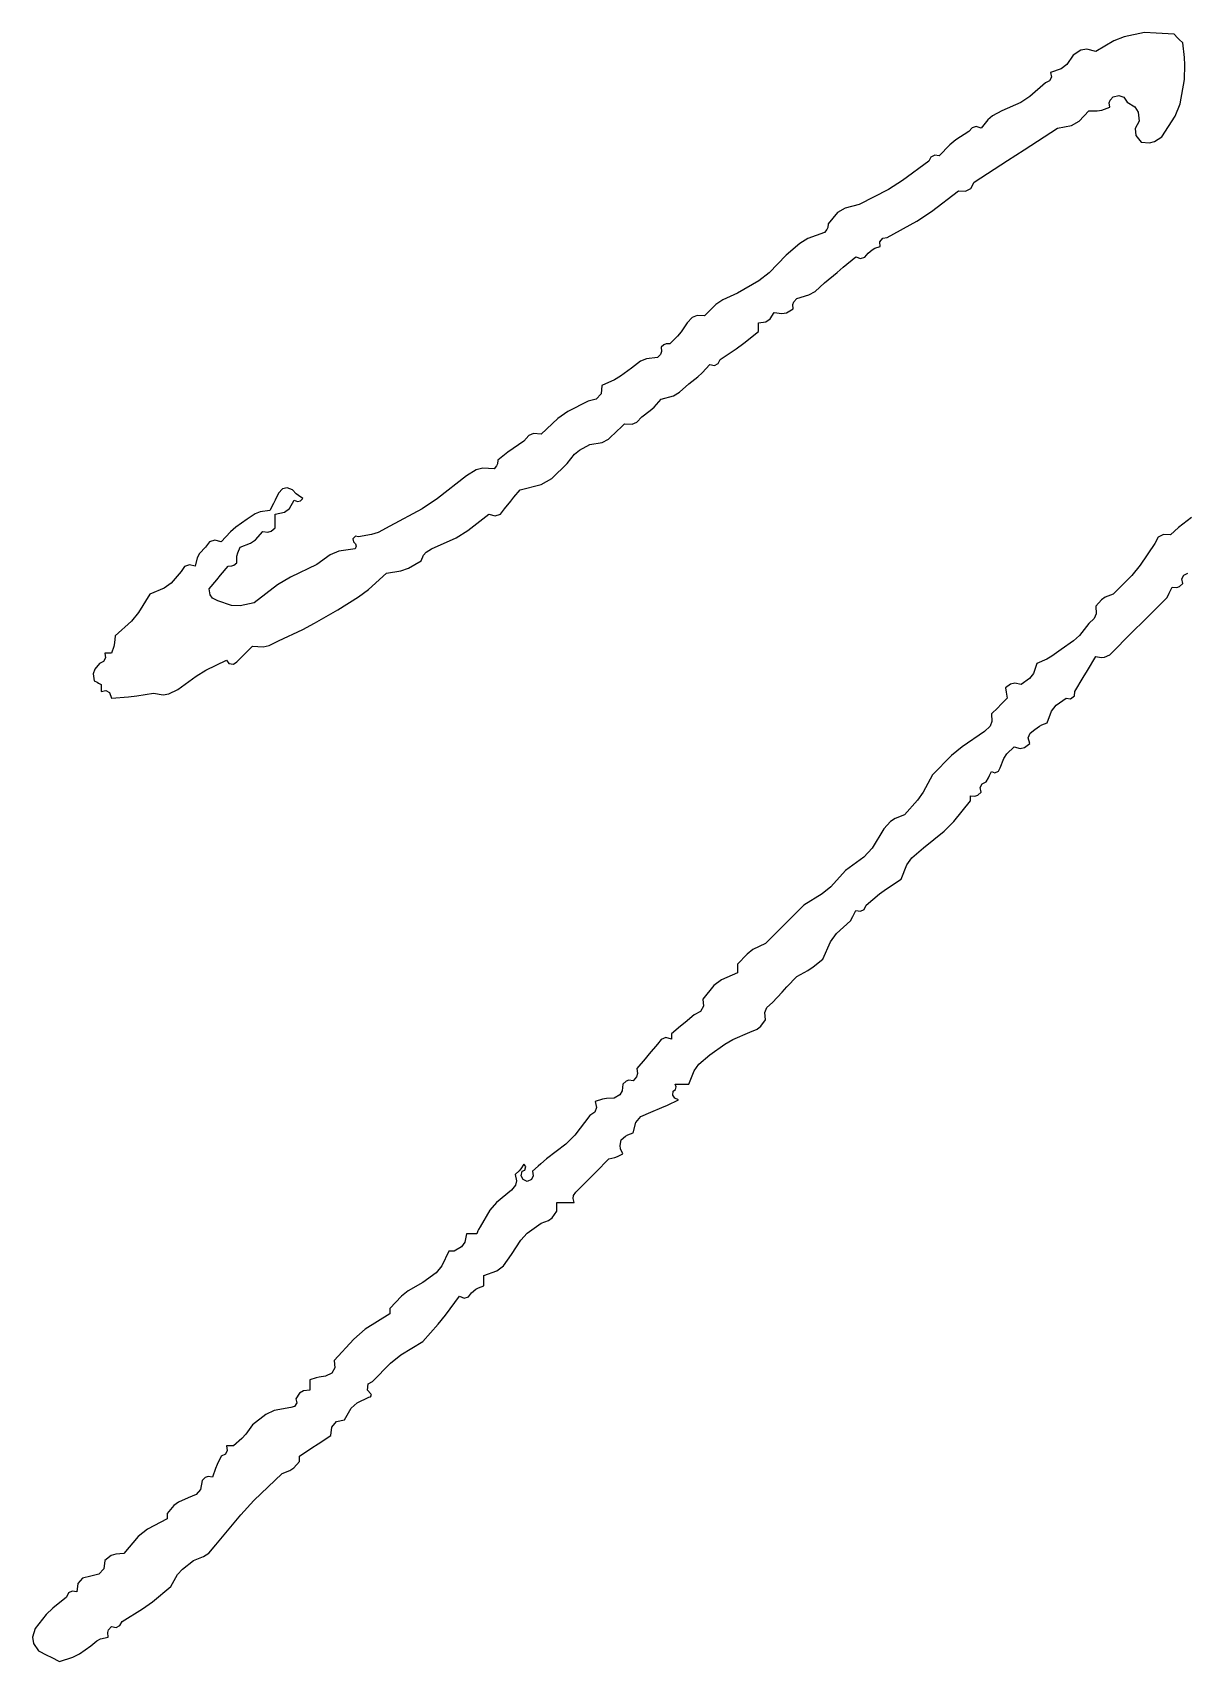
# Model space of a CAD drawing. Header units: inches. Extents: x 0 to 508000, y 0 to 738838.
# Drawn here: x 506571.5 to 506659.8, y 201060.9 to 201185.7 of the extents above; entities that cross this region are included whole.
import ezdxf

# ---------------------------------------------------------------- set-up
doc = ezdxf.new("R2010")
doc.units = ezdxf.units.IN
doc.header["$LTSCALE"] = 1000
doc.header["$MEASUREMENT"] = 0
doc.layers.get('0').update_dxf_attribs({"true_color": 0xffffff})
doc.layers.add('TK-TEXT', color=4, linetype='Continuous', true_color=0x00ffff)

# ---------------------------------------------------------------- blocks, each defined once
blk = doc.blocks.new('A$C4E5A0049')
at = {"lineweight": -3}
for p, q in [((4.3191, 11.7956), (4.2474, 11.7527)), ((4.3601, 11.8117), (4.3191, 11.7956)), ((4.4419, 11.8291), (4.3601, 11.8117)), ((4.4891, 11.8264), (4.4419, 11.8291)), ((4.5127, 11.825), (4.4891, 11.8264)), ((4.56, 11.8221), (4.5127, 11.825)), ((4.5739, 11.8082), (4.56, 11.8221)), ((4.5808, 11.8013), (4.5739, 11.8082)), ((4.5947, 11.7874), (4.5808, 11.8013)), ((4.6019, 11.7294), (4.5947, 11.7874)), ((4.1571, 11.7388), (4.1312, 11.7013)), ((4.1877, 11.7588), (4.1571, 11.7388)), ((4.2122, 11.7626), (4.1877, 11.7588)), ((4.2474, 11.7527), (4.2122, 11.7626)), ((4.6033, 11.6999), (4.6019, 11.7294)), ((4.07, 11.651), (4.0626, 11.6361)), ((4.1097, 11.6847), (4.0668, 11.6693)), ((4.0668, 11.6693), (4.07, 11.651)), ((4.1312, 11.7013), (4.1097, 11.6847)), ((4.6016, 11.6415), (4.6033, 11.6999)), ((4.046, 11.6276), (3.984, 11.5732)), ((4.0626, 11.6361), (4.046, 11.6276)), ((4.5838, 11.5446), (4.6016, 11.6415)), ((3.9477, 11.55), (3.8723, 11.5165)), ((3.984, 11.5732), (3.9477, 11.55)), ((4.271, 11.5195), (4.303, 11.5304)), ((4.301, 11.5479), (4.3048, 11.5593)), ((4.303, 11.5304), (4.301, 11.5479)), ((4.3048, 11.5593), (4.3168, 11.5721)), ((4.3168, 11.5721), (4.3399, 11.5779)), ((4.3399, 11.5779), (4.3589, 11.5707)), ((4.3589, 11.5707), (4.3724, 11.5512)), ((4.3724, 11.5512), (4.4031, 11.532)), ((4.4031, 11.532), (4.4166, 11.5108)), ((4.5644, 11.4954), (4.5838, 11.5446)), ((3.8163, 11.4808), (3.789, 11.4471)), ((3.8342, 11.4957), (3.8163, 11.4808)), ((3.8723, 11.5165), (3.8342, 11.4957)), ((4.0946, 11.4471), (4.1507, 11.458)), ((4.1507, 11.458), (4.1807, 11.4746)), ((4.1807, 11.4746), (4.2196, 11.5165)), ((4.2196, 11.5165), (4.2534, 11.5165)), ((4.2534, 11.5165), (4.271, 11.5195)), ((4.421, 11.4748), (4.4048, 11.4456)), ((4.4166, 11.5108), (4.421, 11.4748)), ((4.5113, 11.4123), (4.5644, 11.4954)), ((3.6884, 11.4009), (3.6639, 11.3807)), ((3.7403, 11.4332), (3.6884, 11.4009)), ((3.753, 11.4489), (3.7403, 11.4332)), ((3.7699, 11.4537), (3.753, 11.4489)), ((3.789, 11.4471), (3.7699, 11.4537)), ((3.9611, 11.361), (4.0946, 11.4471)), ((4.4048, 11.4456), (4.4071, 11.4177)), ((4.4071, 11.4177), (4.428, 11.3915)), ((4.428, 11.3915), (4.4622, 11.3887)), ((4.4622, 11.3887), (4.4824, 11.3937)), ((4.4824, 11.3937), (4.5113, 11.4123)), ((3.589, 11.3317), (3.5806, 11.3151)), ((3.6039, 11.3391), (3.589, 11.3317)), ((3.6222, 11.3359), (3.6039, 11.3391)), ((3.6639, 11.3807), (3.6222, 11.3359)), ((3.8944, 11.318), (3.9611, 11.361)), ((3.5806, 11.3151), (3.4748, 11.2376)), ((3.7612, 11.2317), (3.8944, 11.318)), ((3.4187, 11.2025), (3.3027, 11.1414)), ((3.4748, 11.2376), (3.4187, 11.2025)), ((3.5907, 11.1136), (3.6987, 11.197)), ((3.6987, 11.197), (3.7272, 11.1947)), ((3.7272, 11.1947), (3.7481, 11.2063)), ((3.7481, 11.2063), (3.7612, 11.2317)), ((3.3027, 11.1414), (3.2457, 11.1279)), ((3.1777, 11.065), (3.1767, 11.0501)), ((3.2157, 11.1096), (3.1777, 11.065)), ((3.2457, 11.1279), (3.2157, 11.1096)), ((3.4139, 11.0095), (3.5331, 11.0756)), ((3.5331, 11.0756), (3.5907, 11.1136)), ((3.0973, 11.0056), (3.0648, 10.9864)), ((3.1638, 11.0303), (3.0973, 11.0056)), ((3.1734, 11.0418), (3.1638, 11.0303)), ((3.1767, 11.0501), (3.1734, 11.0418)), ((3.384, 10.9924), (3.3962, 11.0076)), ((3.3962, 11.0076), (3.4139, 11.0095)), ((3.011, 10.94), (2.9421, 10.869)), ((3.0648, 10.9864), (3.011, 10.94)), ((3.3248, 10.9312), (3.3375, 10.9469)), ((3.3375, 10.9469), (3.3546, 10.9614)), ((3.3546, 10.9614), (3.3649, 10.9673)), ((3.3649, 10.9673), (3.3861, 10.9747)), ((3.3861, 10.9747), (3.384, 10.9924)), ((3.1638, 10.8289), (3.2136, 10.8708)), ((3.2136, 10.8708), (3.2386, 10.8917)), ((3.2386, 10.8917), (3.2888, 10.933)), ((3.2888, 10.933), (3.3079, 10.9264)), ((3.3079, 10.9264), (3.3248, 10.9312)), ((2.9018, 10.8374), (2.8165, 10.7872)), ((2.9421, 10.869), (2.9018, 10.8374)), ((3.126, 10.7946), (3.1638, 10.8289)), ((2.7299, 10.7419), (2.6845, 10.6969)), ((2.7581, 10.7612), (2.7299, 10.7419)), ((2.8165, 10.7872), (2.7581, 10.7612)), ((3.0368, 10.7421), (3.0406, 10.7536)), ((3.0388, 10.7247), (3.0368, 10.7421)), ((3.0406, 10.7536), (3.0527, 10.7663)), ((3.0527, 10.7663), (3.1016, 10.7808)), ((3.1016, 10.7808), (3.126, 10.7946)), ((2.6355, 10.691), (2.6151, 10.6691)), ((2.6547, 10.6987), (2.6355, 10.691)), ((2.6845, 10.6969), (2.6547, 10.6987)), ((2.9296, 10.6731), (2.9472, 10.6848)), ((2.9472, 10.6848), (2.9624, 10.7108)), ((2.9624, 10.7108), (2.9931, 10.7063)), ((2.9931, 10.7063), (3.0116, 10.7097)), ((3.0116, 10.7097), (3.0388, 10.7247)), ((2.5767, 10.6161), (2.5456, 10.5857)), ((2.5909, 10.6331), (2.5767, 10.6161)), ((2.6151, 10.6691), (2.5909, 10.6331)), ((2.8408, 10.5873), (2.8999, 10.6344)), ((2.8999, 10.6691), (2.9296, 10.6731)), ((2.8999, 10.6552), (2.8999, 10.6691)), ((2.8999, 10.6483), (2.8999, 10.6552)), ((2.8999, 10.6344), (2.8999, 10.6483)), ((2.5129, 10.5544), (2.5091, 10.543)), ((2.5224, 10.5815), (2.5109, 10.5719)), ((2.5109, 10.5719), (2.5129, 10.5544)), ((2.5307, 10.5848), (2.5224, 10.5815)), ((2.5456, 10.5857), (2.5307, 10.5848)), ((2.747, 10.5232), (2.8101, 10.5649)), ((2.8101, 10.5649), (2.8408, 10.5873)), ((2.3928, 10.4885), (2.3487, 10.4559)), ((2.4285, 10.5157), (2.3928, 10.4885)), ((2.4524, 10.5252), (2.4285, 10.5157)), ((2.497, 10.5302), (2.4524, 10.5252)), ((2.5091, 10.543), (2.497, 10.5302)), ((2.6744, 10.4694), (2.7054, 10.5024)), ((2.7054, 10.5024), (2.7237, 10.4992)), ((2.7237, 10.4992), (2.7386, 10.5066)), ((2.7386, 10.5066), (2.747, 10.5232)), ((2.2747, 10.419), (2.271, 10.3858)), ((2.3246, 10.4417), (2.2747, 10.419)), ((2.3487, 10.4559), (2.3246, 10.4417)), ((2.5842, 10.3917), (2.622, 10.426)), ((2.622, 10.426), (2.6575, 10.454)), ((2.6575, 10.454), (2.6744, 10.4694)), ((2.2191, 10.3565), (2.1377, 10.3142)), ((2.2517, 10.3641), (2.2191, 10.3565)), ((2.271, 10.3858), (2.2517, 10.3641)), ((2.4833, 10.3327), (2.5109, 10.3635)), ((2.5109, 10.3635), (2.5598, 10.378)), ((2.5598, 10.378), (2.5842, 10.3917)), ((2.0989, 10.2869), (2.0316, 10.2246)), ((2.1377, 10.3142), (2.0989, 10.2869)), ((2.4141, 10.2721), (2.4345, 10.294)), ((2.4345, 10.294), (2.4677, 10.3185)), ((2.4677, 10.3185), (2.4833, 10.3327)), ((1.9825, 10.2187), (1.9621, 10.1968)), ((2.0017, 10.2264), (1.9825, 10.2187)), ((2.0316, 10.2246), (2.0017, 10.2264)), ((2.301, 10.2044), (2.3372, 10.2384)), ((2.3372, 10.2384), (2.3483, 10.2496)), ((2.3483, 10.2496), (2.3539, 10.2551)), ((2.3539, 10.2551), (2.365, 10.2662)), ((2.365, 10.2662), (2.3949, 10.2644)), ((2.3949, 10.2644), (2.4141, 10.2721)), ((1.9195, 10.1675), (1.8986, 10.1522)), ((1.9621, 10.1968), (1.9195, 10.1675)), ((2.1648, 10.1439), (2.1844, 10.1605)), ((2.1844, 10.1605), (2.2261, 10.1829)), ((2.2261, 10.1829), (2.275, 10.1915)), ((2.275, 10.1915), (2.301, 10.2044)), ((1.7984, 10.089), (1.7717, 10.0823)), ((1.8441, 10.0856), (1.7984, 10.089)), ((1.8537, 10.0971), (1.8441, 10.0856)), ((1.857, 10.1054), (1.8537, 10.0971)), ((1.858, 10.1204), (1.857, 10.1054)), ((1.8986, 10.1522), (1.858, 10.1204)), ((2.0738, 10.0471), (2.1358, 10.1065)), ((2.1358, 10.1065), (2.1648, 10.1439)), ((1.7329, 10.0578), (1.6182, 9.9669)), ((1.7717, 10.0823), (1.7329, 10.0578)), ((1.9483, 10.0023), (2.0314, 10.0236)), ((2.0314, 10.0236), (2.0738, 10.0471)), ((0.9689, 9.9606), (0.9619, 9.9467)), ((0.9828, 9.9884), (0.9689, 9.9606)), ((0.9979, 10.0056), (0.9828, 9.9884)), ((1.0169, 10.0104), (0.9979, 10.0056)), ((1.0383, 10.0023), (1.0169, 10.0104)), ((1.0267, 9.9277), (1.0453, 9.9606)), ((1.0532, 9.9865), (1.0383, 10.0023)), ((1.0453, 9.9606), (1.0583, 9.9552)), ((1.0618, 9.9793), (1.0532, 9.9865)), ((1.08, 9.9675), (1.0618, 9.9793)), ((1.07, 9.9575), (1.08, 9.9675)), ((1.6182, 9.9669), (1.5561, 9.926)), ((1.9104, 9.9567), (1.9229, 9.972)), ((1.9229, 9.972), (1.9483, 10.0023)), ((0.8896, 9.9062), (0.8577, 9.8842)), ((0.9096, 9.9139), (0.8896, 9.9062)), ((0.948, 9.9189), (0.9096, 9.9139)), ((0.9619, 9.9467), (0.948, 9.9189)), ((0.9689, 9.905), (1.0059, 9.9125)), ((0.9689, 9.8828), (0.9689, 9.905)), ((1.0059, 9.9125), (1.0267, 9.9277)), ((1.0583, 9.9552), (1.07, 9.9575)), ((1.5561, 9.926), (1.4273, 9.8564)), ((1.7388, 9.8389), (1.8232, 9.905)), ((1.8232, 9.905), (1.8486, 9.8978)), ((1.8486, 9.8978), (1.8698, 9.9049)), ((1.8698, 9.9049), (1.8857, 9.9259)), ((1.8857, 9.9259), (1.9104, 9.9567)), ((0.7912, 9.8342), (0.7535, 9.7939)), ((0.8125, 9.8527), (0.7912, 9.8342)), ((0.8577, 9.8842), (0.8125, 9.8527)), ((0.8911, 9.8027), (0.9202, 9.8356)), ((0.9202, 9.8356), (0.9402, 9.8323)), ((0.9402, 9.8323), (0.9536, 9.8362)), ((0.9536, 9.8362), (0.9689, 9.8495)), ((0.9689, 9.8717), (0.9689, 9.8828)), ((0.9689, 9.8495), (0.9689, 9.8717)), ((1.3807, 9.8317), (1.3544, 9.8229)), ((1.4273, 9.8564), (1.3807, 9.8317)), ((1.6917, 9.8103), (1.7388, 9.8389)), ((4.5781, 9.851), (4.5461, 9.8217)), ((4.5948, 9.8649), (4.5781, 9.851)), ((4.6294, 9.8911), (4.5948, 9.8649)), ((0.691, 9.7731), (0.6668, 9.7481)), ((0.707, 9.7941), (0.691, 9.7731)), ((0.7282, 9.8011), (0.707, 9.7941)), ((0.7535, 9.7939), (0.7282, 9.8011)), ((0.8193, 9.7498), (0.8299, 9.7731)), ((0.8299, 9.7731), (0.871, 9.7888)), ((0.871, 9.7888), (0.8911, 9.8027)), ((1.2884, 9.7661), (1.2231, 9.7563)), ((1.2906, 9.8165), (1.2797, 9.8056)), ((1.2797, 9.8056), (1.2814, 9.7939)), ((1.2814, 9.7939), (1.2903, 9.7866)), ((1.2927, 9.7767), (1.2884, 9.7661)), ((1.2903, 9.7866), (1.2927, 9.7767)), ((1.3023, 9.8147), (1.2906, 9.8165)), ((1.3544, 9.8229), (1.3023, 9.8147)), ((1.5721, 9.7528), (1.594, 9.7661)), ((1.594, 9.7661), (1.6917, 9.8103)), ((4.4836, 9.787), (4.4246, 9.7006)), ((4.4966, 9.8124), (4.4836, 9.787)), ((4.5176, 9.824), (4.4966, 9.8124)), ((4.5461, 9.8217), (4.5176, 9.824)), ((0.6263, 9.7025), (0.6073, 9.6953)), ((0.6493, 9.6967), (0.6263, 9.7025)), ((0.6573, 9.7306), (0.6493, 9.6967)), ((0.6668, 9.7481), (0.6573, 9.7306)), ((0.7813, 9.6967), (0.7963, 9.6976)), ((0.7963, 9.6976), (0.8046, 9.7009)), ((0.8046, 9.7009), (0.8161, 9.7105)), ((0.8161, 9.7105), (0.8163, 9.7362)), ((0.8163, 9.7362), (0.8193, 9.7498)), ((1.1356, 9.7036), (1.0297, 9.6533)), ((1.189, 9.7424), (1.1356, 9.7036)), ((1.2231, 9.7563), (1.189, 9.7424)), ((1.5011, 9.6885), (1.5523, 9.7175)), ((1.5523, 9.7175), (1.5621, 9.7412)), ((1.5621, 9.7412), (1.5721, 9.7528)), ((4.4246, 9.7006), (4.3907, 9.6596)), ((0.5938, 9.6758), (0.5539, 9.6287)), ((0.6073, 9.6953), (0.5938, 9.6758)), ((0.7049, 9.6064), (0.7357, 9.6423)), ((0.7357, 9.6423), (0.751, 9.6603)), ((0.751, 9.6603), (0.7813, 9.6967)), ((1.0297, 9.6533), (0.9786, 9.622)), ((1.3413, 9.6037), (1.4134, 9.6689)), ((1.4134, 9.6689), (1.4715, 9.6782)), ((1.4715, 9.6782), (1.5011, 9.6885)), ((4.3907, 9.6596), (4.3168, 9.5855)), ((4.5915, 9.6456), (4.5989, 9.6604)), ((4.5947, 9.6272), (4.5915, 9.6456)), ((4.5989, 9.6604), (4.6155, 9.6689)), ((0.4687, 9.5855), (0.4237, 9.5113)), ((0.526, 9.6086), (0.4687, 9.5855)), ((0.5539, 9.6287), (0.526, 9.6086)), ((0.7093, 9.5829), (0.7049, 9.6064)), ((0.7188, 9.5695), (0.7093, 9.5829)), ((0.7396, 9.5577), (0.7188, 9.5695)), ((0.9786, 9.622), (0.8855, 9.5508)), ((1.2189, 9.523), (1.3017, 9.574)), ((1.3017, 9.574), (1.3413, 9.6037)), ((4.2852, 9.5732), (4.2697, 9.5624)), ((4.3168, 9.5855), (4.2852, 9.5732)), ((4.4405, 9.4799), (4.5322, 9.5716)), ((4.5322, 9.5716), (4.5403, 9.5884)), ((4.5403, 9.5884), (4.5445, 9.5967)), ((4.5445, 9.5967), (4.553, 9.6133)), ((4.553, 9.6133), (4.5705, 9.6113)), ((4.5705, 9.6113), (4.5819, 9.6151)), ((4.5819, 9.6151), (4.5947, 9.6272)), ((0.4237, 9.5113), (0.3947, 9.4765)), ((0.7951, 9.5394), (0.7396, 9.5577)), ((0.8286, 9.5378), (0.7951, 9.5394)), ((0.8855, 9.5508), (0.8286, 9.5378)), ((1.1268, 9.4687), (1.2189, 9.523)), ((4.2492, 9.507), (4.2415, 9.4878)), ((4.2697, 9.5624), (4.2474, 9.5369)), ((4.2474, 9.5369), (4.2492, 9.507)), ((0.3947, 9.4765), (0.3298, 9.4188)), ((0.9828, 9.398), (1.0794, 9.4436)), ((1.0794, 9.4436), (1.1268, 9.4687)), ((4.2196, 9.4674), (4.1818, 9.4197)), ((4.2415, 9.4878), (4.2196, 9.4674)), ((4.3946, 9.4341), (4.4405, 9.4799)), ((0.3247, 9.3763), (0.3159, 9.3494)), ((0.3276, 9.3906), (0.3247, 9.3763)), ((0.3298, 9.4188), (0.3276, 9.3906)), ((0.8536, 9.3521), (0.8786, 9.3771)), ((0.8786, 9.3771), (0.921, 9.3746)), ((0.921, 9.3746), (0.9446, 9.3793)), ((0.9446, 9.3793), (0.9828, 9.398)), ((4.1586, 9.3979), (4.1085, 9.3632)), ((4.1818, 9.4197), (4.1586, 9.3979)), ((4.303, 9.3424), (4.3946, 9.4341)), ((0.2673, 9.3077), (0.2482, 9.2859)), ((0.2839, 9.3161), (0.2673, 9.3077)), ((0.2913, 9.331), (0.2839, 9.3161)), ((0.2993, 9.3494), (0.2882, 9.3494)), ((0.2882, 9.3494), (0.2913, 9.331)), ((0.3048, 9.3494), (0.2993, 9.3494)), ((0.3159, 9.3494), (0.3048, 9.3494)), ((0.6926, 9.2816), (0.7744, 9.3216)), ((0.7744, 9.3216), (0.784, 9.3077)), ((0.784, 9.3077), (0.8024, 9.3047)), ((0.8024, 9.3047), (0.8161, 9.3146)), ((0.8161, 9.3146), (0.8411, 9.3396)), ((0.8411, 9.3396), (0.8536, 9.3521)), ((4.0112, 9.3077), (3.998, 9.2682)), ((4.0522, 9.3257), (4.0112, 9.3077)), ((4.0721, 9.3371), (4.0522, 9.3257)), ((4.1085, 9.3632), (4.0721, 9.3371)), ((4.2142, 9.2798), (4.2474, 9.3355)), ((4.2474, 9.3355), (4.2694, 9.3314)), ((4.2694, 9.3314), (4.2826, 9.333)), ((4.2826, 9.333), (4.303, 9.3424)), ((0.2482, 9.2859), (0.2425, 9.267)), ((0.2425, 9.267), (0.2465, 9.2382)), ((0.5799, 9.2035), (0.6531, 9.2576)), ((0.6531, 9.2576), (0.6926, 9.2816)), ((3.9829, 9.2481), (3.9487, 9.2243)), ((3.998, 9.2682), (3.9829, 9.2481)), ((4.164, 9.1965), (4.1976, 9.252)), ((4.1976, 9.252), (4.2142, 9.2798)), ((0.2465, 9.2382), (0.2576, 9.2327)), ((0.2576, 9.2327), (0.2631, 9.2299)), ((0.2631, 9.2299), (0.2743, 9.2243)), ((0.2743, 9.2243), (0.2743, 9.2132)), ((0.2743, 9.2132), (0.2743, 9.2077)), ((0.2743, 9.2077), (0.2743, 9.1965)), ((0.2743, 9.1965), (0.2926, 9.1997)), ((0.2926, 9.1997), (0.3075, 9.1923)), ((0.3075, 9.1923), (0.3159, 9.1688)), ((0.3829, 9.1741), (0.4164, 9.1782)), ((0.4164, 9.1782), (0.4826, 9.1896)), ((0.4826, 9.1896), (0.5214, 9.1828)), ((0.5214, 9.1828), (0.5446, 9.1862)), ((0.5446, 9.1862), (0.5799, 9.2035)), ((3.9065, 9.226), (3.8862, 9.2104)), ((3.8862, 9.2104), (3.8897, 9.1939)), ((3.8897, 9.1939), (3.8911, 9.1855)), ((3.8911, 9.1855), (3.8931, 9.1688)), ((3.9237, 9.2298), (3.9065, 9.226)), ((3.9487, 9.2243), (3.9237, 9.2298)), ((4.147, 9.1669), (4.1619, 9.1789)), ((4.1619, 9.1789), (4.164, 9.1965)), ((0.3159, 9.1688), (0.3829, 9.1741)), ((3.8556, 9.1312), (3.8306, 9.1062)), ((3.8681, 9.1437), (3.8556, 9.1312)), ((3.8931, 9.1688), (3.8681, 9.1437)), ((4.0529, 9.0715), (4.0704, 9.1178)), ((4.0704, 9.1178), (4.0885, 9.1408)), ((4.0885, 9.1408), (4.1293, 9.1688)), ((4.1293, 9.1688), (4.147, 9.1669)), ((3.8248, 9.0572), (3.8028, 9.0368)), ((3.8324, 9.0764), (3.8248, 9.0572)), ((3.8306, 9.1062), (3.8324, 9.0764)), ((4.0043, 9.0437), (4.0223, 9.0571)), ((4.0223, 9.0571), (4.0323, 9.0628)), ((4.0323, 9.0628), (4.0529, 9.0715)), ((3.8028, 9.0368), (3.7135, 8.9753)), ((3.9631, 8.9726), (3.9834, 8.9882)), ((3.9776, 9.0112), (3.9848, 9.0302)), ((3.9834, 8.9882), (3.9776, 9.0112)), ((3.9848, 9.0302), (4.0043, 9.0437)), ((3.6711, 8.9399), (3.5945, 8.8631)), ((3.7135, 8.9753), (3.6711, 8.9399)), ((3.8654, 8.8909), (3.8795, 8.9284)), ((3.8795, 8.9284), (3.8918, 8.9468)), ((3.8918, 8.9468), (3.9209, 8.9743)), ((3.9209, 8.9743), (3.9459, 8.9688)), ((3.9459, 8.9688), (3.9631, 8.9726)), ((3.5945, 8.8631), (3.558, 8.7943)), ((3.8098, 8.8353), (3.8191, 8.8515)), ((3.8191, 8.8515), (3.8233, 8.8599)), ((3.8233, 8.8599), (3.8306, 8.877)), ((3.8306, 8.877), (3.8446, 8.8716)), ((3.8446, 8.8716), (3.859, 8.8774)), ((3.859, 8.8774), (3.8654, 8.8909)), ((3.558, 8.7943), (3.5351, 8.7615)), ((3.7762, 8.7816), (3.789, 8.7937)), ((3.7858, 8.812), (3.7932, 8.8269)), ((3.789, 8.7937), (3.7858, 8.812)), ((3.7932, 8.8269), (3.8098, 8.8353)), ((3.5351, 8.7615), (3.4833, 8.7034)), ((3.6804, 8.6766), (3.7473, 8.7589)), ((3.7473, 8.7714), (3.7473, 8.7798)), ((3.7473, 8.7798), (3.7647, 8.7778)), ((3.7473, 8.7673), (3.7473, 8.7714)), ((3.7473, 8.7589), (3.7473, 8.7673)), ((3.7647, 8.7778), (3.7762, 8.7816)), ((3.4275, 8.677), (3.4, 8.6478)), ((3.4458, 8.6892), (3.4275, 8.677)), ((3.4833, 8.7034), (3.4458, 8.6892)), ((3.6421, 8.6383), (3.6804, 8.6766)), ((3.4, 8.6478), (3.3542, 8.5698)), ((3.5597, 8.5714), (3.6421, 8.6383)), ((3.3209, 8.5335), (3.2472, 8.4811)), ((3.3542, 8.5698), (3.3209, 8.5335)), ((3.4919, 8.5038), (3.5122, 8.532)), ((3.5122, 8.532), (3.5597, 8.5714)), ((3.2472, 8.4811), (3.1895, 8.4162)), ((3.4694, 8.4464), (3.4919, 8.5038)), ((3.1895, 8.4162), (3.1547, 8.3872)), ((3.3836, 8.387), (3.4116, 8.408)), ((3.4116, 8.408), (3.4694, 8.4464)), ((3.0805, 8.3422), (3.0193, 8.2811)), ((3.1547, 8.3872), (3.0805, 8.3422)), ((3.322, 8.3256), (3.3305, 8.3422)), ((3.3305, 8.3422), (3.3836, 8.387)), ((3.0193, 8.2811), (2.9888, 8.2505)), ((3.2118, 8.2291), (3.268, 8.2797)), ((3.268, 8.2797), (3.2762, 8.2964)), ((3.2762, 8.2964), (3.2803, 8.3048)), ((3.2803, 8.3048), (3.2888, 8.3213)), ((3.2888, 8.3213), (3.3072, 8.3182)), ((3.3072, 8.3182), (3.322, 8.3256)), ((2.9888, 8.2505), (2.9276, 8.1894)), ((3.1877, 8.1959), (3.2118, 8.2291)), ((2.8543, 8.1468), (2.8165, 8.106)), ((2.8779, 8.1645), (2.8543, 8.1468)), ((2.9276, 8.1894), (2.8779, 8.1645)), ((3.1569, 8.1269), (3.1877, 8.1959)), ((2.8165, 8.0713), (2.7526, 8.0441)), ((2.8165, 8.106), (2.8165, 8.0921)), ((2.8165, 8.0921), (2.8165, 8.0852)), ((2.8165, 8.0852), (2.8165, 8.0713)), ((3.0527, 8.0574), (3.0967, 8.0812)), ((3.0967, 8.0812), (3.1179, 8.0954)), ((3.1179, 8.0954), (3.1569, 8.1269)), ((2.7216, 8.0209), (2.6776, 7.9671)), ((2.7526, 8.0441), (2.7216, 8.0209)), ((2.9941, 7.9951), (3.0135, 8.016)), ((3.0135, 8.016), (3.0527, 8.0574)), ((2.6776, 7.9671), (2.6799, 7.9386)), ((2.9335, 7.9328), (2.9554, 7.9532)), ((2.9554, 7.9532), (2.9941, 7.9951)), ((2.6429, 7.9046), (2.6069, 7.8738)), ((2.6683, 7.9177), (2.6429, 7.9046)), ((2.6799, 7.9386), (2.6683, 7.9177)), ((2.9088, 7.8583), (2.9276, 7.8837)), ((2.9258, 7.9136), (2.9335, 7.9328)), ((2.9276, 7.8837), (2.9258, 7.9136)), ((2.5295, 7.8131), (2.5105, 7.806)), ((2.5526, 7.8073), (2.5295, 7.8131)), ((2.5889, 7.8585), (2.5526, 7.8282)), ((2.5526, 7.8282), (2.5526, 7.8198)), ((2.5526, 7.8198), (2.5526, 7.8157)), ((2.5526, 7.8157), (2.5526, 7.8073)), ((2.6069, 7.8738), (2.5889, 7.8585)), ((2.7978, 7.8059), (2.8651, 7.8351)), ((2.8651, 7.8351), (2.8944, 7.8471)), ((2.8944, 7.8471), (2.9088, 7.8583)), ((2.4636, 7.7476), (2.447, 7.7281)), ((2.497, 7.7865), (2.4636, 7.7476)), ((2.5105, 7.806), (2.497, 7.7865)), ((2.7054, 7.7448), (2.7651, 7.7874)), ((2.7651, 7.7874), (2.7978, 7.8059)), ((2.447, 7.7281), (2.4136, 7.6893)), ((2.4136, 7.6893), (2.4169, 7.6693)), ((2.622, 7.6267), (2.6425, 7.6808)), ((2.6425, 7.6808), (2.6613, 7.7074)), ((2.6613, 7.7074), (2.7054, 7.7448)), ((2.3581, 7.6267), (2.3557, 7.6006)), ((2.3708, 7.6388), (2.3581, 7.6267)), ((2.3823, 7.6426), (2.3708, 7.6388)), ((2.3997, 7.6406), (2.3823, 7.6426)), ((2.4131, 7.6559), (2.3997, 7.6406)), ((2.4169, 7.6693), (2.4131, 7.6559)), ((2.5708, 7.6161), (2.5664, 7.6267)), ((2.5664, 7.6267), (2.5887, 7.6267)), ((2.5683, 7.6062), (2.5708, 7.6161)), ((2.5887, 7.6267), (2.5998, 7.6267)), ((2.5998, 7.6267), (2.622, 7.6267)), ((2.2763, 7.5673), (2.2469, 7.5573)), ((2.2469, 7.5573), (2.2527, 7.5343)), ((2.2923, 7.5702), (2.2763, 7.5673)), ((2.3233, 7.5712), (2.2923, 7.5702)), ((2.3458, 7.5847), (2.3233, 7.5712)), ((2.3557, 7.6006), (2.3458, 7.5847)), ((2.5365, 7.5433), (2.5803, 7.5642)), ((2.558, 7.5828), (2.5595, 7.599)), ((2.5654, 7.5705), (2.558, 7.5828)), ((2.5595, 7.599), (2.5683, 7.6062)), ((2.5803, 7.5642), (2.5654, 7.5705)), ((2.2261, 7.5017), (2.1666, 7.4235)), ((2.2456, 7.5152), (2.2261, 7.5017)), ((2.2527, 7.5343), (2.2456, 7.5152)), ((2.4101, 7.4744), (2.4296, 7.4978)), ((2.4296, 7.4978), (2.4692, 7.5156)), ((2.4692, 7.5156), (2.5143, 7.5336)), ((2.5143, 7.5336), (2.5365, 7.5433)), ((2.1666, 7.4235), (2.1306, 7.3876)), ((2.3682, 7.4189), (2.3786, 7.4248)), ((2.3786, 7.4248), (2.3997, 7.4322)), ((2.3997, 7.4322), (2.4101, 7.4744)), ((2.1306, 7.3876), (2.0524, 7.3281)), ((2.3467, 7.3825), (2.3511, 7.4045)), ((2.3484, 7.3691), (2.3467, 7.3825)), ((2.3581, 7.3489), (2.3484, 7.3691)), ((2.3511, 7.4045), (2.3682, 7.4189)), ((1.9621, 7.3072), (1.9504, 7.289)), ((1.9698, 7.2987), (1.9621, 7.3072)), ((1.9659, 7.2834), (1.9698, 7.2987)), ((2.0192, 7.2988), (1.9969, 7.2794)), ((2.0303, 7.3085), (2.0192, 7.2988)), ((2.0524, 7.3281), (2.0303, 7.3085)), ((2.2497, 7.2753), (2.3025, 7.3281)), ((2.3025, 7.3281), (2.3255, 7.334)), ((2.3255, 7.334), (2.3368, 7.3383)), ((2.3368, 7.3383), (2.3581, 7.3489)), ((1.9432, 7.2804), (1.9274, 7.2655)), ((1.9274, 7.2655), (1.9337, 7.2407)), ((1.9337, 7.2407), (1.9297, 7.2229)), ((1.9504, 7.289), (1.9432, 7.2804)), ((1.952, 7.2611), (1.9552, 7.2794)), ((1.9594, 7.2462), (1.952, 7.2611)), ((1.9552, 7.2794), (1.9659, 7.2834)), ((1.976, 7.2378), (1.9594, 7.2462)), ((1.9926, 7.2462), (1.976, 7.2378)), ((2.0001, 7.2611), (1.9926, 7.2462)), ((1.9969, 7.2794), (2.0001, 7.2611)), ((2.1705, 7.1961), (2.2233, 7.2489)), ((2.2233, 7.2489), (2.2497, 7.2753)), ((1.9135, 7.203), (1.8539, 7.1545)), ((1.9297, 7.2229), (1.9135, 7.203)), ((2.1591, 7.1707), (2.161, 7.1821)), ((2.1636, 7.1544), (2.1591, 7.1707)), ((2.161, 7.1821), (2.1705, 7.1961)), ((1.8273, 7.1235), (1.7885, 7.0572)), ((1.8539, 7.1545), (1.8273, 7.1235)), ((2.0762, 7.0936), (2.0941, 7.1197)), ((2.0941, 7.1405), (2.0941, 7.1544)), ((2.0941, 7.1544), (2.1219, 7.1544)), ((2.0941, 7.1336), (2.0941, 7.1405)), ((2.0941, 7.1197), (2.0941, 7.1336)), ((2.1219, 7.1544), (2.1358, 7.1544)), ((2.1358, 7.1544), (2.1636, 7.1544)), ((1.7329, 7.0294), (1.7272, 6.996)), ((1.7496, 7.0294), (1.7329, 7.0294)), ((1.7579, 7.0294), (1.7496, 7.0294)), ((1.7746, 7.0294), (1.7579, 7.0294)), ((1.7784, 7.0412), (1.7746, 7.0294)), ((1.7813, 7.047), (1.7784, 7.0412)), ((1.7885, 7.0572), (1.7813, 7.047)), ((1.9501, 7.0043), (1.9755, 7.0312)), ((1.9755, 7.0312), (2.0316, 7.0711)), ((2.0316, 7.0711), (2.0613, 7.082)), ((2.0613, 7.082), (2.0762, 7.0936)), ((1.7138, 6.9767), (1.6843, 6.9599)), ((1.7272, 6.996), (1.7138, 6.9767)), ((1.9135, 6.946), (1.9501, 7.0043)), ((1.635, 6.9014), (1.6117, 6.8735)), ((1.6635, 6.9599), (1.635, 6.9014)), ((1.6718, 6.9599), (1.6635, 6.9599)), ((1.676, 6.9599), (1.6718, 6.9599)), ((1.6843, 6.9599), (1.676, 6.9599)), ((1.855, 6.8807), (1.8815, 6.9006)), ((1.8815, 6.9006), (1.9135, 6.946)), ((1.5593, 6.8349), (1.5009, 6.8014)), ((1.6117, 6.8735), (1.5593, 6.8349)), ((1.8024, 6.8627), (1.855, 6.8807)), ((1.8024, 6.846), (1.8024, 6.8627)), ((1.8024, 6.8377), (1.8024, 6.846)), ((1.8024, 6.821), (1.8024, 6.8377)), ((1.4734, 6.7797), (1.4273, 6.7307)), ((1.5009, 6.8014), (1.4734, 6.7797)), ((1.6501, 6.7045), (1.7051, 6.7793)), ((1.7051, 6.7793), (1.7242, 6.7726)), ((1.7242, 6.7726), (1.7411, 6.7774)), ((1.7411, 6.7774), (1.7538, 6.7932)), ((1.7538, 6.7932), (1.7709, 6.8077)), ((1.7709, 6.8077), (1.7813, 6.8136)), ((1.7813, 6.8136), (1.8024, 6.821)), ((1.4273, 6.7099), (1.3291, 6.6475)), ((1.4273, 6.7307), (1.4273, 6.7224)), ((1.4273, 6.7224), (1.4273, 6.7182)), ((1.4273, 6.7182), (1.4273, 6.7099)), ((1.6208, 6.6683), (1.6501, 6.7045)), ((1.3291, 6.6475), (1.283, 6.6086)), ((1.5593, 6.5987), (1.6208, 6.6683)), ((1.283, 6.6086), (1.205, 6.5223)), ((1.4715, 6.5451), (1.5593, 6.5987)), ((1.205, 6.5223), (1.2074, 6.4938)), ((1.3578, 6.439), (1.43, 6.5122)), ((1.43, 6.5122), (1.4715, 6.5451)), ((1.1323, 6.4533), (1.1078, 6.4459)), ((1.1078, 6.4459), (1.1078, 6.4292)), ((1.145, 6.4561), (1.1323, 6.4533)), ((1.1703, 6.4598), (1.145, 6.4561)), ((1.1957, 6.4729), (1.1703, 6.4598)), ((1.2074, 6.4938), (1.1957, 6.4729)), ((1.0658, 6.3919), (1.0522, 6.3695)), ((1.0817, 6.4019), (1.0658, 6.3919)), ((1.1078, 6.4042), (1.0817, 6.4019)), ((1.1078, 6.4292), (1.1078, 6.4209)), ((1.1078, 6.4209), (1.1078, 6.4042)), ((1.3373, 6.4045), (1.3408, 6.4292)), ((1.3509, 6.3903), (1.3373, 6.4045)), ((1.3408, 6.4292), (1.3578, 6.439)), ((1.3501, 6.3771), (1.3541, 6.385)), ((1.3541, 6.385), (1.3509, 6.3903)), ((0.9654, 6.3225), (0.9312, 6.3069)), ((1.0314, 6.3348), (0.9654, 6.3225)), ((1.0469, 6.3394), (1.0314, 6.3348)), ((1.0554, 6.3536), (1.0469, 6.3394)), ((1.0522, 6.3695), (1.0554, 6.3536)), ((1.2467, 6.2862), (1.2733, 6.3321)), ((1.2733, 6.3321), (1.2961, 6.3534)), ((1.2961, 6.3534), (1.3439, 6.3765)), ((1.3439, 6.3765), (1.3501, 6.3771)), ((0.8786, 6.2653), (0.8522, 6.2286)), ((0.9312, 6.3069), (0.8786, 6.2653)), ((1.1911, 6.2236), (1.1949, 6.2569)), ((1.1949, 6.2569), (1.2141, 6.2785)), ((1.2141, 6.2785), (1.2467, 6.2862)), ((0.8365, 6.2114), (0.8022, 6.182)), ((0.8522, 6.2286), (0.8365, 6.2114)), ((1.1161, 6.1736), (1.1411, 6.1903)), ((1.1411, 6.1903), (1.1911, 6.2236)), ((0.7535, 6.1403), (0.7377, 6.1078)), ((0.7701, 6.1488), (0.7535, 6.1403)), ((0.7776, 6.1636), (0.7701, 6.1488)), ((0.7855, 6.182), (0.7744, 6.182)), ((0.7744, 6.182), (0.7776, 6.1636)), ((0.791, 6.182), (0.7855, 6.182)), ((0.8022, 6.182), (0.791, 6.182)), ((1.0438, 6.0939), (1.0661, 6.1194)), ((1.0661, 6.1403), (1.1161, 6.1736)), ((1.0661, 6.132), (1.0661, 6.1403)), ((1.0661, 6.1278), (1.0661, 6.132)), ((1.0661, 6.1194), (1.0661, 6.1278)), ((0.6899, 6.0551), (0.6771, 6.043)), ((0.7013, 6.0589), (0.6899, 6.0551)), ((0.7188, 6.0569), (0.7013, 6.0589)), ((0.7308, 6.091), (0.7188, 6.0569)), ((0.7377, 6.1078), (0.7308, 6.091)), ((0.8845, 5.9633), (0.9966, 6.0708)), ((0.9966, 6.0708), (1.0283, 6.0831)), ((1.0283, 6.0831), (1.0438, 6.0939)), ((0.6541, 5.988), (0.6216, 5.9736)), ((0.6702, 6.0081), (0.6541, 5.988)), ((0.6771, 6.043), (0.6702, 6.0081)), ((0.5647, 5.9433), (0.5382, 5.9111)), ((0.5832, 5.9572), (0.5647, 5.9433)), ((0.6216, 5.9736), (0.5832, 5.9572)), ((0.8314, 5.906), (0.8845, 5.9633)), ((0.5382, 5.8902), (0.4592, 5.8493)), ((0.5382, 5.9111), (0.5382, 5.9027)), ((0.5382, 5.9027), (0.5382, 5.8986)), ((0.5382, 5.8986), (0.5382, 5.8902)), ((0.7327, 5.786), (0.8314, 5.906)), ((0.4218, 5.8194), (0.3646, 5.7513)), ((0.4592, 5.8493), (0.4218, 5.8194)), ((0.3141, 5.7431), (0.2882, 5.7235)), ((0.3321, 5.7497), (0.3141, 5.7431)), ((0.3646, 5.7513), (0.3321, 5.7497)), ((0.6424, 5.7235), (0.6834, 5.7392)), ((0.6834, 5.7392), (0.7036, 5.7532)), ((0.7036, 5.7532), (0.7327, 5.786)), ((0.2652, 5.6686), (0.2326, 5.661)), ((0.2844, 5.6903), (0.2652, 5.6686)), ((0.2882, 5.7235), (0.2844, 5.6903)), ((0.5521, 5.6193), (0.5794, 5.6672)), ((0.5794, 5.6672), (0.5989, 5.6897)), ((0.5989, 5.6897), (0.6424, 5.7235)), ((0.1587, 5.6017), (0.1438, 5.5943)), ((0.177, 5.5985), (0.1587, 5.6017)), ((0.1807, 5.6317), (0.177, 5.5985)), ((0.2, 5.6534), (0.1807, 5.6317)), ((0.2326, 5.661), (0.2, 5.6534)), ((0.4787, 5.5581), (0.5521, 5.6193)), ((0.0804, 5.5332), (0.0548, 5.5076)), ((0.1353, 5.5777), (0.0804, 5.5332)), ((0.1438, 5.5943), (0.1353, 5.5777)), ((0.4394, 5.53), (0.4787, 5.5581)), ((0.0548, 5.5076), (0.0103, 5.4526)), ((0.3491, 5.4638), (0.3576, 5.4804)), ((0.3576, 5.4804), (0.4394, 5.53)), ((0.0103, 5.4526), (0, 5.4176)), ((0, 5.4176), (0.0038, 5.3927)), ((0.2326, 5.3832), (0.2563, 5.4033)), ((0.2563, 5.4033), (0.2718, 5.411)), ((0.2718, 5.411), (0.302, 5.4179)), ((0.3001, 5.4354), (0.3039, 5.4468)), ((0.302, 5.4179), (0.3001, 5.4354)), ((0.3039, 5.4468), (0.3159, 5.4596)), ((0.3159, 5.4596), (0.3343, 5.4564)), ((0.3343, 5.4564), (0.3491, 5.4638)), ((0.0038, 5.3927), (0.0242, 5.3623)), ((0.0242, 5.3623), (0.0575, 5.3457)), ((0.0575, 5.3457), (0.0742, 5.3373)), ((0.0742, 5.3373), (0.1076, 5.3207)), ((0.1076, 5.3207), (0.1607, 5.3379)), ((0.1607, 5.3379), (0.1869, 5.351)), ((0.1869, 5.351), (0.2326, 5.3832))]:
    blk.add_line(p, q, dxfattribs=at)
blk = doc.blocks.new('+A9S5D+9F')
at = {"layer": 'TK-TEXT', "xscale": 38.34000000000001, "yscale": 38.34000000000001}
blk.add_blockref('A$C4E5A0049', (107505.12, -5844.16), dxfattribs=at)

msp = doc.modelspace()

# ---------------------------------------------------------------- block references
at = {"xscale": 0.5, "yscale": 0.5}
msp.add_blockref('+A9S5D+9F', (452818.91, 203881.01), dxfattribs=at)

doc.saveas('drawing.dxf')
